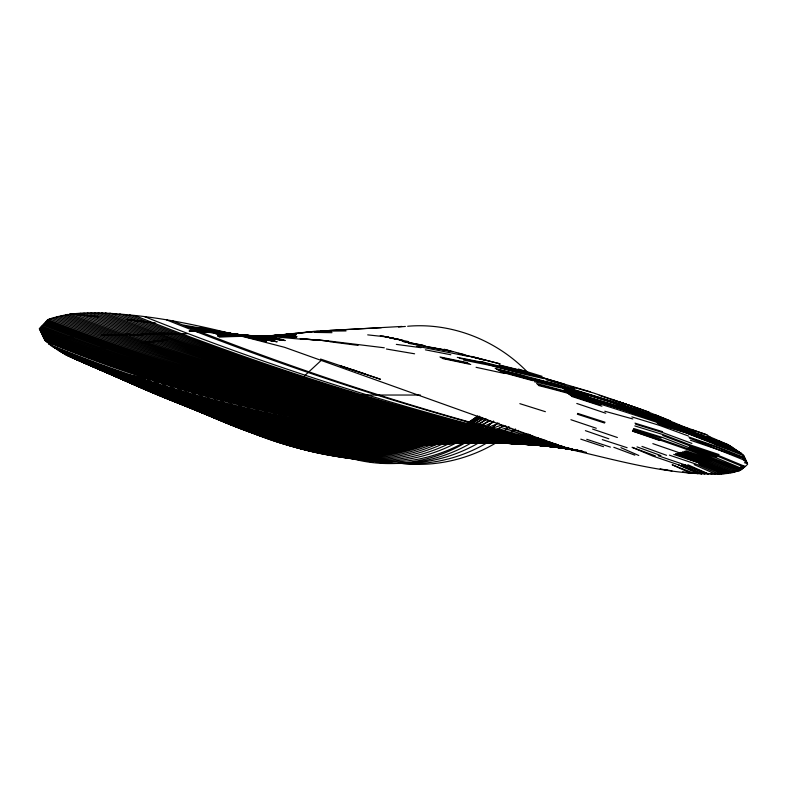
<?xml version="1.0" encoding="UTF-8"?>
<svg xmlns="http://www.w3.org/2000/svg" width="787" height="787" viewBox="0 0 787 787"><rect width="100%" height="100%" fill="white"/><g stroke="black" fill="none" stroke-linecap="round" stroke-linejoin="round"><path stroke-width="1.18" d="M483.926 418.714A271.22 271.22 0 0 1 172.481 383.367C129.058 374.632 80.274 369.477 45.016 340.486L39.35 328.809L47.83 319.591C74.076 310.383 102.507 312.37 129.717 314.977C182.387 319.807 233.513 334.229 284.52 347.293L570.034 449.416C613.368 459.48 656.791 471.797 701.522 473.774C716.8 473.4 736.337 476.863 747.65 464.143L743.194 454.719L728.516 444.881L709.913 436.893L706.805 434.798L692.432 429.899M493.547 421.035L482.106 431.748L480.847 431.837A157.144 157.144 0 0 1 336.954 453.479L313.875 443.386A157.144 157.144 0 0 1 258.215 393.244C229.568 390.952 200.626 389.398 172.481 383.367M321.45 360.161L305.425 375.015L289.97 395.035L258.215 393.244L264.609 395.035L279.651 414.779L297.771 431.748L318.46 445.462M515.515 428.964C483.907 455.732 440.769 468.629 399.648 463.13M509.11 426.78C479.362 453.086 438.3 466.76 398.714 463.149M497.286 423.268C467.999 451.197 426.702 465.934 386.387 463.12M497.63 423.101L487.428 431.974A154.537 154.537 0 0 1 472.456 441.881M492.593 421.724C452.692 461.448 389.122 474.807 336.954 453.479M120.057 361.164L141.414 355.016M275.283 335.685L296.217 333.767L274.86 335.685M90.18 350.136L115.728 345.877M269.361 336.531L271.781 336.147M275.42 335.567L296.187 333.934L278.362 335.134M269.134 336.442L271.84 336.059M274.24 335.715L296.148 334.091L273.827 335.715M268.377 336.433L271.977 335.941M268.023 336.492L271.505 336.029M261.166 337.239L256.532 337.82L261.294 337.23M266.95 336.511L271.584 335.921L296.945 336.718L272.174 335.96L248.84 336.551M273.906 335.636L296.109 334.259L277.309 335.242M267.246 336.482L272.007 335.892M261.402 337.043L256.651 337.593L261.569 337.023M266.154 336.492L275.666 335.38L295.991 334.583M266.449 336.462L271.338 335.901M273.778 335.616L276.217 335.341M141.463 342.925L167.208 339.964M256.828 337.367L261.697 336.856M265.357 336.462L295.922 334.75M256.749 337.377L261.481 336.885M266.213 336.383L275.666 335.38M298.381 333.216L313.413 331.632L280.92 335.006L296.227 333.432M258.018 337.072L261.786 336.708M275.106 335.429L263.92 336.492L253.011 336.226L261.402 336.462M296.217 333.767L278.706 335.065L315.253 331.229L346.044 330.943M258.166 336.875L273.856 335.488L295.656 335.065L274.525 335.459L258.028 336.895M279.444 335.016L296.06 333.59M398.497 327.018L405.374 326.448M407.666 326.261C452.053 322.355 497.354 340.555 528.008 372.664M252.145 337.2L254.476 337.013M257.979 336.728L273.128 335.508L295.351 335.203M252.184 337.2L254.595 337.003M258.205 336.718L273.856 335.488M258.815 336.59L273.128 335.508M72.935 337.298L44.436 339.335A1432.507 1432.507 0 0 0 558.436 445.235M320.732 330.983L402.009 326.438M258.441 336.57L273.01 335.577L258.431 336.482M381.351 327.707L329.674 330.432M258.805 336.502L272.882 335.646L258.057 336.452M254.417 336.629L249.568 336.856L254.378 336.639M257.998 336.482L272.469 335.842L257.201 336.452M252.509 336.639L254.86 336.541M130.062 334.947L158.462 333.875M252.716 336.639L255.165 336.551M257.615 336.452L272.322 335.901L249.656 336.659L272.174 335.96M101.444 335.262L130.003 334.357M536.636 437.749L537.501 437.779M274.525 335.459L295.843 334.918M252.627 336.334L271.692 335.99L296.65 336.846L271.072 335.99L253.188 336.236M316.551 331.327L331.534 331.071M242.455 336.383L218.904 336.679L242.485 336.344L218.412 336.315L242.485 336.246L217.91 335.941L242.455 336.226M253.07 336.226L270.718 336.029L296.601 337.013L271.072 335.99M253.296 336.246L271.318 336.246L253.286 336.265L224.423 332.96L283.743 340.023L253.325 336.364L261.658 336.462M236.946 395.035L259.995 395.035M263.596 395.035L265.986 395.035M420.386 395.035L289.97 395.035C313.049 430.036 350.333 454.916 391.66 462.284M253.394 336.275L271.613 336.354L253.404 336.256M158.561 333.452L187.139 333.698M314.082 332.399L331.986 332.675M252.686 336.177L262.474 336.462M261.146 336.452L252.637 336.197L223.646 332.96L283.005 339.777M272.076 336.433L243.675 335.272L272.056 336.502M301.264 339.207L272.804 336.688L244.846 335.36L273.542 336.875M215.717 333.934L272.804 336.688M245.426 335.4L274.279 337.072L216.573 333.737M217.674 332.783L189.057 331.012L218.796 332.822L248.456 335.606L217.674 332.783L276.63 337.957L217.586 332.931L247.295 335.439M216.996 333.639L275.007 337.269M222.091 332.96L191.182 330.806L249.597 335.774L190.12 330.914L219.898 332.862L250.738 335.96L222.091 332.96L282.258 339.531L222.869 332.96L251.801 336.128M301.214 338.922L327.913 340.879L384.292 347.785M327.913 340.879L300.191 338.685L328.307 340.948M389.162 462.333C345.749 456.883 306.133 430.961 282.021 394.651M369.585 461.585L373.225 461.92M377.573 462.313L383.289 462.835M225.092 332.95L195.353 330.166L225.977 332.99L285.209 340.535L226.469 332.95L196.76 329.881L257.605 337.141M98.483 316.728L69.827 313.885A2434.919 2434.919 0 0 0 580.206 450.862M228.063 333.137L198.422 329.95L229.814 333.373M367.706 334.868L385.512 336.797L399.934 339.689L382.875 336.197M200.252 330.058L259.267 337.485L209.686 330.57L267.108 339.236L211.25 330.688L260.586 337.761L203.41 330.196L263.202 338.331L235.588 334.121L206.558 330.363L265.809 338.922M231.26 333.55L201.836 330.117L261.894 338.036M127.15 319.571L155.737 323.093M234.142 333.924L204.984 330.274L254.732 336.6M329.733 341.725L358.075 345.375M396.343 344.381L421.035 347.706M237.025 334.337L208.122 330.461L238.451 334.544M212.815 330.806L269.695 339.866L186.794 326.821L271.564 340.338L189.401 327.077L264.511 338.626L235.588 334.121M219.819 331.789L194.625 327.628L277.181 341.804L247.62 336.236L275.312 341.302L192.018 327.343L273.443 340.81L245.505 335.803M239.887 334.77L268.406 339.551M251.84 337.121L197.232 327.923L222.18 332.144M386.417 349.015L414.592 353.796M183.922 325.159L223.705 332.114M430.45 347.48L449.77 350.835L427.931 346.713M256.05 338.046L202.426 328.563L226.892 332.911M408.237 343.28L452.663 351.671M199.013 327.481L227.197 332.812M233.926 334.141L264.56 340.082L238.874 335.095M423.072 345.237L402.127 341.263L425.757 345.995M467.104 356.098L416.776 346.182M425.393 349.841L450.823 354.75M390.254 337.997L408.778 341.656M457.296 357.367L483.513 362.522M459.441 358.262L485.923 363.505L538.357 376.422L564.249 384.095M463.622 360.082L490.626 365.493L519.076 373.048L544.112 378.695M385.512 336.797L403.072 340.338M439.953 356.954L467.567 362.689M380.249 335.606L396.756 339.049M441.123 357.721L468.934 363.545M442.766 358.577L470.724 364.47M476.076 367.313L504.487 373.451M514.816 371.021L538.357 376.422L590.142 391.759M581.495 392.487L551.844 383.249L526.385 377.376L496.745 369.359C552.307 381.606 606.393 399.166 660.136 417.7L633.24 408.532M248.151 337.466L266.439 341.686L244.118 336.482M583.895 393.677L554.097 384.381L498.683 370.372C544.712 382.531 591.135 393.47 635.955 409.791M534.275 381.685L560.806 387.843M499.017 364.902L523.867 371.041M501.417 365.857L526.572 372.064M535.416 375.31L481.103 361.558M461.33 354.278L484.369 360.082M458.447 353.393L481.103 359.138M528.48 378.458C583.128 392.201 637.077 409.043 689.678 429.249M474.561 357.298L500.109 363.889L471.285 356.413M536.527 383.633C602.508 399.944 666.678 422.54 730.366 446.072M537.639 384.617C603.855 401.065 668.252 423.75 732.215 447.282A1656.733 1656.733 0 0 1 729.765 447.39M366.23 460.907C325.336 453.479 289.646 427.528 266.144 393.756L264.609 395.035L262.179 393.5M488.333 364.499L517.374 372.094M538.761 385.61C605.193 402.196 669.826 424.97 734.055 448.492M444.025 349.221L464.635 354.681M495.18 368.424L524.299 376.304M621.386 407.784L594.51 400.485L564.997 391.011M500.621 371.385L530.566 379.541L556.34 385.522L586.285 394.887M502.559 372.408L532.651 380.652M604.78 411.237L632.846 418.959M570.536 386.466L593.614 393.008L645.183 410.804L670.534 420.868M692.717 430.568C648.891 413.411 603.727 399.885 558.573 386.683L588.676 396.097M631.823 416.903L659.624 425.423L688.438 436.008M518.338 369.034L542.154 376.353M634.824 425.924L663.234 434.66L690.642 445.088L719.033 454.591M634.971 423.131L662.575 431.66M635.581 424.203L663.195 432.742L691.891 443.415M633.663 428.502L661.719 437.198L688.763 447.567L716.819 456.991M546.03 379.718L574.795 388.64M658.837 424.341L685.457 432.614L741.374 453.45A1844.708 1844.708 0 0 1 738.944 453.489M633.269 429.358L661.208 438.034M632.866 430.214C669.629 441.851 705.998 454.847 741.659 469.514A2399.406 2399.406 0 0 1 738.049 469.219M356.521 371.061L340.151 365.817L380.436 379.245L320.565 359.049M647.75 416.018L673.898 424.203M675.521 425.373L649.275 417.169L619.969 406.663L563.777 389.978C619.31 406.417 674.39 424.193 728.516 444.881M519.843 403.662L545.381 411.69M671.616 422.944L616.546 404.351M566.217 392.054C613.791 407.017 661.897 420.474 708.143 439.323M567.427 393.107L597.126 402.678M568.637 394.159C626.068 412.132 683.569 430.007 739.554 452.2L713.416 443.032L683.736 431.374L657.175 423.111L685.457 432.614L743.961 455.801M570.191 395.29L600.314 405.01M577.638 413.391L605.055 422.226M571.736 396.422L601.888 406.19M577.353 414.218L604.583 423.032M602.311 439.608L627.121 447.705M586.768 439.313L610.378 447.105M580.786 439.146L603.501 446.682M352.783 369.9L365.394 374.061M689.392 446.741L717.557 456.194L744.236 467.242A2302.349 2302.349 0 0 1 740.587 466.996M684.11 451.295L712.619 460.818L737.232 471.324A2479.621 2479.621 0 0 1 733.632 470.97M682.388 451.836L710.671 461.31L735.058 471.738A2499.748 2499.748 0 0 1 732.628 471.492M680.657 452.368L708.723 461.792L732.884 472.141A2521.263 2521.263 0 0 1 729.264 471.757M576.792 403.465L605.754 413.244M688.133 448.393L716.072 457.788L742.515 468.767A2365.545 2365.545 0 0 1 738.895 468.481M685.841 450.744L713.829 460.149L739.406 470.892A2460.762 2460.762 0 0 1 736.986 470.665M652.836 443.632L706.775 462.254L730.71 472.544A2544.243 2544.243 0 0 1 728.319 472.269M677.204 453.401L704.818 462.717L728.536 472.918A2568.837 2568.837 0 0 1 724.896 472.485M570.909 419.717L596.271 428.256M669.422 455.142L697.016 464.448L718.905 474.089A2677.915 2677.915 0 0 1 714.134 473.42M673.741 454.404L700.922 463.602L724.188 473.656A2623.356 2623.356 0 0 1 721.758 473.341M688.94 437.051L716.445 446.416L744.935 457.877M690.396 440.208L745.417 458.919A2012.664 2012.664 0 0 1 742.977 458.88M592.601 429.082L617.372 437.503M658.129 455.742L684.71 464.783L708.467 473.951A2719.636 2719.636 0 0 1 704.867 473.4M623.019 403.19L649.068 412.132M599.301 395.379L625.576 404.351M697.941 473.184A2754.766 2754.766 0 0 0 701.522 473.774L678.424 464.812L652.512 455.958L632.069 447.321L655.325 455.86M585.4 430.666L608.813 438.792M619.399 401.901L641.149 409.486L611.883 399.363M659.663 440.543L632.473 431.06C669.068 442.678 705.28 455.653 740.793 470.272A2434.919 2434.919 0 0 1 738.354 470.055M715.186 444.291L741.374 453.45M608.902 400.593L638.67 411.06M706.805 434.798L683.628 426.662L654.627 414.542M611.45 401.832L641.375 412.349M613.998 403.092L668.753 421.606L695.757 431.906M737.724 450.951L711.645 441.782L682.004 430.135M624.219 410.057C661.621 422.855 698.846 435.89 735.894 449.711A1733.791 1733.791 0 0 1 733.474 449.8M641.966 446.406L666.569 455.309M637.017 446.888L660.942 455.614M613.811 447.291L634.863 455.171M678.935 452.889L730.71 472.544M662.733 435.506L690.022 445.914L718.295 455.388L745.092 466.475A2272.826 2272.826 0 0 1 741.423 466.248M726.362 473.292L675.472 453.912L702.87 463.159L726.362 473.292A2595.162 2595.162 0 0 1 723.961 472.997M694.587 473.508L672.147 464.783L691.025 473.321A2825.92 2825.92 0 0 1 682.644 471.797M677.154 426.544L706.411 438.113M745.417 458.919L716.937 447.459L689.432 438.103L746.371 461.005M698.964 464.025L722.013 474A2653.597 2653.597 0 0 1 717.193 473.351M620.933 447.675L638.788 455.486M694.164 464.615L715.422 474.059A2692.652 2692.652 0 0 1 710.602 473.361M687.848 464.743L708.467 473.951M684.71 464.783L704.995 473.872A2736.074 2736.074 0 0 1 701.365 473.292M681.562 464.812L701.522 473.774M678.424 464.812L698.049 473.646A2775.936 2775.936 0 0 1 695.649 473.243M553.92 443.376A1243.657 1243.657 0 0 1 52.581 346.792M550.162 442.048A1126.197 1126.197 0 0 1 58.582 350.648M533.448 436.628A762.613 762.613 0 0 1 88.311 363.633M550.811 442.52A1164.288 1164.288 0 0 1 56.575 349.379M545.116 440.149A982.255 982.255 0 0 1 67.643 355.734M503.198 425.275A152.983 152.983 0 0 1 397.661 463.376M389.29 462.904A152.983 152.983 0 0 1 274.083 394.228L300.231 430.41A154.537 154.537 0 0 0 388.788 462.648M520.335 431.689A565.302 565.302 0 0 1 112.905 371.13M540.079 438.556A870.117 870.117 0 0 1 77.962 359.777M546.926 441.133A1053.586 1053.586 0 0 1 62.606 353.156M530.664 434.975A697.115 697.115 0 0 1 95.237 366.112M580.058 450.981A2568.837 2568.837 0 0 1 91.066 313.039M580.56 451.049A2544.243 2544.243 0 0 1 87.465 313.118M667.199 470.272A2901.512 2901.512 0 0 1 660.165 468.806M583.069 451.551A2901.512 2901.512 0 0 1 579.576 450.725M564.456 447.055A2901.512 2901.512 0 0 1 172.806 321.007M671.95 470.941A2886.382 2886.382 0 0 1 664.759 469.475M579.97 450.833A2886.382 2886.382 0 0 1 575.208 449.702M566.886 447.714A2886.382 2886.382 0 0 1 166.519 319.876M525.805 433.588A633.978 633.978 0 0 1 103.087 368.591M514.403 429.623A501.644 501.644 0 0 1 122.733 373.559M542.223 439.825A945.453 945.453 0 0 1 71.076 357.101M518.456 430.41A532.789 532.789 0 0 1 117.814 372.359M552.208 442.963A1203.628 1203.628 0 0 1 54.578 348.09M709.913 436.893A1357.339 1357.339 0 0 1 707.474 437.149M558.121 444.625A1357.339 1357.339 0 0 1 46.758 341.804M549.464 441.546A1089.316 1089.316 0 0 1 60.599 351.907M511.53 428.462A471.836 471.836 0 0 1 127.651 374.73M528.775 434.178A666.087 666.087 0 0 1 98.7 367.322M508.668 427.233A443.317 443.317 0 0 1 132.58 375.871M546.198 440.622A1018.968 1018.968 0 0 1 64.632 354.396M569.011 448.58A2012.664 2012.664 0 0 1 45.597 322.375M745.889 459.962A2049.269 2049.269 0 0 1 743.459 459.903M569.542 448.708A2049.269 2049.269 0 0 1 46.315 321.44M488.697 420.366A160.174 160.174 21.9 0 1 250.276 392.693M486.081 418.723A165.142 165.142 0 0 1 242.347 392.083M567.014 447.705A1808.811 1808.811 0 0 1 40.196 327.874M569.749 448.403A1912.676 1912.676 0 0 1 43.029 325.129M566.483 448.019A1881.815 1881.815 0 0 1 41.859 325.995M744.443 456.834A1944.854 1944.854 0 0 1 742.013 456.824M569.099 448.433A1944.854 1944.854 0 0 1 43.885 324.205M569.66 448.56A1978.164 1978.164 0 0 1 44.741 323.29M567.358 447.911A1844.708 1844.708 0 0 1 41.022 326.93M743.381 467.999A2333.219 2333.219 0 0 1 739.741 467.744M576.714 450.174A2333.219 2333.219 0 0 1 63.147 315.459M579.793 450.882A2499.748 2499.748 0 0 1 80.284 313.334M94.647 312.98A2595.162 2595.162 0 0 0 580.432 451.079A2754.766 2754.766 0 0 1 574.461 449.81A2272.826 2272.826 0 0 0 576.92 450.105M580.088 450.784A2399.406 2399.406 0 0 1 67.593 314.397M561.908 446.603A1620.01 1620.01 0 0 1 41.563 333.521M114.882 313.59A2705.224 2705.224 0 0 0 579.95 450.99A2460.762 2460.762 0 0 1 73.083 313.629M580.334 450.951A2479.621 2479.621 0 0 1 76.683 313.472M564.358 446.878A1656.733 1656.733 0 0 1 41.003 332.35M98.237 312.931A2623.356 2623.356 0 0 0 579.95 451.01A2677.915 2677.915 0 0 1 105.399 312.911M580.186 450.961A2521.263 2521.263 0 0 1 83.875 313.216M577.815 450.38A2365.545 2365.545 0 0 1 65.37 314.918M501.23 425.118A390.027 390.027 0 0 1 142.447 378.085M564.23 447.183A1733.791 1733.791 0 0 1 39.881 329.999M532.632 435.742A729.274 729.274 0 0 1 91.774 364.883M499.007 423.18A364.401 364.401 0 0 1 147.385 379.147M505.815 425.905A416.067 416.067 0 0 1 137.509 376.993M564.24 447.321A1774.114 1774.065 2.2 0 1 39.35 328.809M482.864 417.887A170.543 170.543 0 0 1 234.408 391.444M480.818 417.002A177.331 177.331 0 0 1 226.479 390.755M583.246 451.649A2736.074 2736.074 0 0 1 574.844 449.908M568.844 448.649A2736.074 2736.074 0 0 1 124.779 314.485M583.108 451.62A2719.636 2719.636 0 0 1 574.785 449.918M568.853 448.688A2719.636 2719.636 0 0 1 119.831 314.023M523.168 432.673A599.251 599.251 0 0 1 107.996 369.87M487.094 419.52A290.718 290.678 15.4 0 1 166.077 382.354M494.059 421.98A337.348 337.348 0 0 1 153.268 380.229M542.125 439.195A908.591 908.591 0 0 1 74.519 358.449M490.242 420.779A312.852 312.852 0 0 1 159.672 381.311M564.21 447.026A1694.647 1694.647 0 0 1 40.442 331.179M560.295 445.885A1507.489 1507.489 0 0 1 43.275 337.023M562.557 446.249A1546.78 1546.78 0 0 1 42.705 335.862M561.898 446.445A1584.418 1584.418 0 0 1 42.134 334.691M719.554 440.858A1469.418 1469.418 0 0 1 717.124 441.054M560.718 445.59A1469.418 1469.418 0 0 1 43.856 338.184M535.19 437.346A797.182 797.182 0 0 1 84.858 362.364M567.722 448.58A2085.511 2085.511 0 0 1 47.328 320.565M747.316 463.11A2159.439 2159.439 0 0 1 744.876 463.022M572.67 449.328A2159.439 2159.439 0 0 1 570.25 449.043M569.05 448.895A2159.439 2159.439 0 0 1 49.797 318.922M746.843 462.058A2126.228 2126.228 0 0 1 744.404 461.979M573.044 449.259A2126.228 2126.228 0 0 1 47.83 319.591M54.244 317.722A2217.54 2217.54 0 0 0 572.188 449.407A2244.583 2244.583 0 0 1 56.467 317.131M576.822 450.134A2302.349 2302.349 0 0 1 574.402 449.8M571.992 449.466A2302.349 2302.349 0 0 1 60.924 316M572.07 449.446A2272.826 2272.826 0 0 1 58.7 316.561M572.267 449.387A2191.618 2191.618 0 0 1 52.021 318.312M538.416 437.867A833 833 0 0 1 81.405 361.076M586.482 452.368A2775.936 2775.936 0 0 1 574.54 449.8M572.159 449.288A2775.936 2775.936 0 0 1 134.656 315.498M579.871 450.981A2692.652 2692.652 0 0 1 109.924 313.177M580.088 451.01A2825.92 2825.92 0 0 1 575.336 449.948M569.404 448.61A2825.92 2825.92 0 0 1 144.513 316.62M580.314 451.108A2653.597 2653.597 0 0 1 101.818 312.911M572.1 449.298A2754.766 2754.766 0 0 1 129.717 314.977M711.94 474.02A2705.224 2705.224 0 0 1 708.3 473.469M703.568 433.539A1280.37 1280.37 0 0 1 701.178 433.844M553.094 443.681A1280.37 1280.37 0 0 1 50.584 345.483M558.583 444.921A1396.709 1396.709 0 0 1 45.016 340.486M556.281 443.947A1318.255 1318.255 0 0 1 48.597 344.165M481.369 417.828A253.758 253.758 0 0 1 178.865 385.01M477.837 416.234A193.907 193.907 0 0 1 210.985 389.25M479.627 417.11A238.422 238.422 0 0 1 185.289 385.925M479.431 416.234A185.26 185.26 0 0 1 218.56 390.018M204.561 388.473A202.997 202.997 0 0 0 477.502 416.234A212.943 212.943 0 0 1 198.127 387.657M478.86 416.343A225.072 225.072 0 0 1 191.703 386.81M254.545 337.2L252.135 337.407L254.486 337.21M254.044 336.954L251.653 337.131L254.024 336.964M254.801 336.816L249.941 337.151L254.772 336.836M254.103 336.787L249.41 337.072L254.083 336.797M254.85 336.669L252.46 336.797L254.811 336.688M242.485 336.295L218.658 336.502L242.465 336.334M269.459 336.442L253.503 336.285L269.459 336.442M242.524 336.088L217.655 335.754L242.553 336.128M246.577 335.469L217.251 333.521L275.529 337.426L246.577 335.469M246.754 335.459L217.34 333.373L275.804 337.564L246.754 335.459M246.931 335.449L217.419 333.226L276.089 337.692L246.931 335.449M247.108 335.439L217.507 333.078L276.365 337.82L247.108 335.439M253.955 337.574L199.829 328.238L253.955 337.574M258.146 338.528L205.023 328.897L258.146 338.528M260.241 339.02L207.611 329.251L260.241 339.02"/></g></svg>
